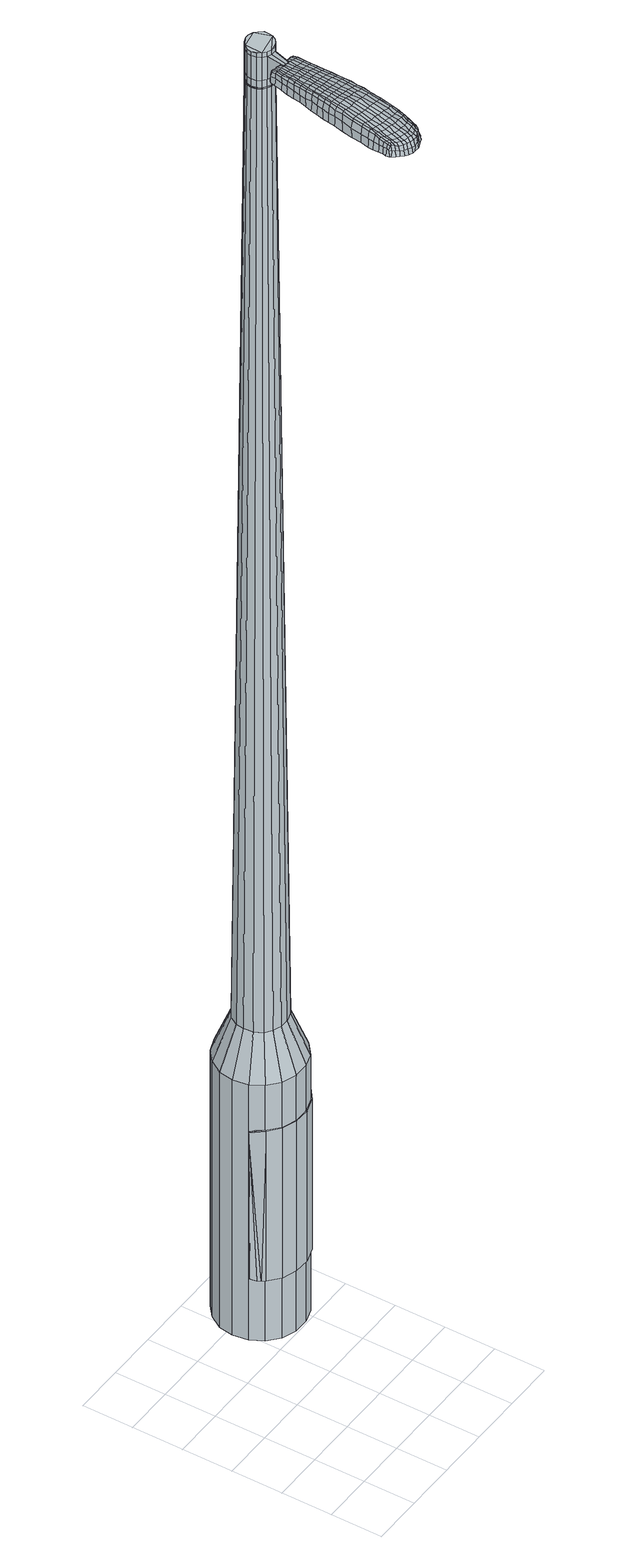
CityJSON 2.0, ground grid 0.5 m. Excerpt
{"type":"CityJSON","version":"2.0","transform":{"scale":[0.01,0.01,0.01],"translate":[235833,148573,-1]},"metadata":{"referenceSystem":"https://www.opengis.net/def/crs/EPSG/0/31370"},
"CityObjects":{
"object1":{"type":"GenericCityObject","attributes":{"cluster":164,"mean_distance_to_centroid":0.146,"new_centroid_x":235834.34,"new_centroid_y":148574.95,"mean_distance_to_camera":6.37,"H1":14.27,"H2":11.28,"Z_final":111.38,"cluster2":14,"proj_x":235830.23,"proj_y":148574.17,"id_line":62840,"bearing_l":169.16,"distance":4.19,"orientation":"left","G_obj":259.16},"geometry":[{"type":"MultiSurface","lod":"2","boundaries":[[[0,1,2,3]],[[1,4,5,2]],[[4,6,7,5]],[[6,8,9,7]],[[8,10,11,9]],[[10,12,13,11]],[[12,14,15,13]],[[14,16,17,15]],[[16,18,19,17]],[[18,20,21,19]],[[20,22,23,21]],[[22,24,25,23]],[[24,26,27,25]],[[26,28,29,27]],[[28,30,31,29]],[[30,32,33,31]],[[32,34,35,33]],[[34,0,3,35]],[[36,37,38,39]],[[38,40,41,42]],[[41,43,42]],[[42,44,45,46]],[[45,47,46]],[[46,48,49,50]],[[49,51,50]],[[42,46,50,38]],[[50,52,39,38]],[[53,36,39]],[[2,5,7,35]],[[7,9,11,15]],[[11,13,15]],[[15,17,19,23]],[[19,21,23]],[[23,25,27,31]],[[27,29,31]],[[15,23,31,7]],[[31,33,35,7]],[[3,2,35]],[[1,0,54,55]],[[0,34,56,54]],[[34,32,57,56]],[[32,30,58,57]],[[30,28,59,58]],[[28,26,60,59]],[[26,24,61,60]],[[24,22,62,61]],[[22,20,63,62]],[[20,18,64,63]],[[18,16,65,64]],[[16,14,66,65]],[[14,12,67,66]],[[12,10,68,67]],[[10,8,69,68]],[[8,6,70,69]],[[6,4,71,70]],[[4,1,55,71]],[[55,54,72,73]],[[54,56,74,72]],[[56,57,75,74]],[[57,58,76,75]],[[58,59,77,76]],[[59,60,78,77]],[[60,61,79,78]],[[61,62,80,79]],[[62,63,81,80]],[[63,64,82,81]],[[64,65,83,82]],[[65,66,84,83]],[[66,67,85,84]],[[67,68,86,85]],[[68,69,87,86]],[[69,70,88,87]],[[70,71,89,88]],[[71,55,73,89]],[[90,91,92,73]],[[93,94,91,90]],[[75,95,94,93]],[[76,96,95,75]],[[77,97,96,76]],[[78,98,97,77]],[[99,100,98,78]],[[101,102,100,99]],[[103,104,102,101]],[[105,106,104,103]],[[107,108,106,105]],[[109,110,108,107]],[[85,111,110,109]],[[112,113,111,85]],[[114,115,113,112]],[[116,117,115,114]],[[118,119,117,116]],[[73,92,119,118]],[[120,121,122,123]],[[124,120,123,125]],[[126,124,125,127]],[[128,126,127,129]],[[130,128,129,131]],[[132,130,131,133]],[[134,132,133,135]],[[136,134,135,137]],[[138,136,137,139]],[[140,138,139,141]],[[142,140,141,143]],[[144,142,143,145]],[[146,144,145,147]],[[148,146,147,149]],[[150,148,149,151]],[[152,150,151,153]],[[72,90,73]],[[72,74,93,90]],[[74,75,93]],[[79,99,78]],[[79,80,101,99]],[[80,81,103,101]],[[81,82,105,103]],[[82,83,107,105]],[[83,84,109,107]],[[84,85,109]],[[86,112,85]],[[86,87,114,112]],[[87,88,116,114]],[[88,89,118,116]],[[89,73,118]],[[154,92,91]],[[155,119,92]],[[155,156,117,119]],[[156,157,115,117]],[[157,158,113,115]],[[158,111,113]],[[159,110,111]],[[159,160,108,110]],[[160,161,106,108]],[[161,162,104,106]],[[162,163,102,104]],[[163,164,100,102]],[[164,98,100]],[[165,94,95]],[[165,154,91,94]],[[39,52,152,166]],[[92,154,167,153]],[[53,39,166,121]],[[154,165,122,167]],[[36,53,121,120]],[[165,95,123,122]],[[37,36,120,124]],[[95,96,125,123]],[[38,37,124,126]],[[96,97,127,125]],[[40,38,126,128]],[[97,98,129,127]],[[41,40,128,130]],[[98,164,131,129]],[[43,41,130,132]],[[164,163,133,131]],[[42,43,132,134]],[[163,162,135,133]],[[44,42,134,136]],[[162,161,137,135]],[[45,44,136,138]],[[161,160,139,137]],[[47,45,138,140]],[[160,159,141,139]],[[46,47,140,142]],[[159,111,143,141]],[[48,46,142,144]],[[111,158,145,143]],[[49,48,144,146]],[[158,157,147,145]],[[51,49,146,148]],[[157,156,149,147]],[[50,51,148,150]],[[156,155,151,149]],[[52,50,150,152]],[[155,92,153,151]],[[152,153,168,169]],[[153,167,170,168]],[[167,122,171,170]],[[122,121,172,171]],[[121,166,173,172]],[[166,152,169,173]],[[174,175,176,177]],[[178,174,177,179]],[[174,178,180,181]],[[175,174,181,182]],[[183,184,185,186]],[[187,183,186,188]],[[183,187,189,190]],[[184,183,190,191]],[[192,193,194,195]],[[196,192,195,197]],[[192,196,198,199]],[[193,192,199,200]],[[201,202,203,204]],[[205,201,204,206]],[[201,205,207,208]],[[202,201,208,209]],[[210,211,212,213]],[[214,210,213,215]],[[210,214,216,217]],[[211,210,217,218]],[[219,220,221,222]],[[223,219,222,224]],[[219,223,225,226]],[[220,219,226,227]],[[228,229,230,231]],[[220,228,231,221]],[[228,220,227,232]],[[229,228,232,233]],[[234,235,236,237]],[[229,234,237,230]],[[234,229,233,238]],[[235,234,238,239]],[[240,178,179,241]],[[235,240,241,236]],[[240,235,239,242]],[[178,240,242,180]],[[243,244,245,246]],[[247,243,246,248]],[[243,247,249,250]],[[244,243,250,251]],[[252,253,254,255]],[[244,252,255,245]],[[252,244,251,256]],[[253,252,256,257]],[[258,259,260,261]],[[253,258,261,254]],[[258,253,257,262]],[[259,258,262,263]],[[264,265,266,267]],[[259,264,267,260]],[[264,259,263,268]],[[265,264,268,269]],[[270,175,182,271]],[[265,270,271,266]],[[270,265,269,272]],[[175,270,272,176]],[[273,274,275,276]],[[277,273,276,278]],[[273,277,279,280]],[[274,273,280,281]],[[282,283,284,285]],[[274,282,285,275]],[[282,274,281,286]],[[283,282,286,287]],[[288,289,290,291]],[[283,288,291,284]],[[288,283,287,292]],[[289,288,292,293]],[[294,187,188,295]],[[289,294,295,290]],[[294,289,293,296]],[[187,294,296,189]],[[297,298,299,300]],[[301,297,300,302]],[[297,301,303,304]],[[298,297,304,305]],[[306,307,308,309]],[[298,306,309,299]],[[306,298,305,310]],[[307,306,310,311]],[[312,313,314,315]],[[307,312,315,308]],[[312,307,311,316]],[[313,312,316,317]],[[318,319,320,321]],[[313,318,321,314]],[[318,313,317,322]],[[319,318,322,323]],[[324,184,191,325]],[[319,324,325,320]],[[324,319,323,326]],[[184,324,326,185]],[[327,213,212,328]],[[329,327,328,330]],[[327,329,331,332]],[[213,327,332,215]],[[333,329,330,334]],[[335,333,334,336]],[[333,335,337,338]],[[329,333,338,331]],[[339,335,336,340]],[[341,339,340,342]],[[339,341,343,344]],[[335,339,344,337]],[[345,341,342,346]],[[347,345,346,348]],[[345,347,349,350]],[[341,345,350,343]],[[351,347,348,352]],[[202,351,352,203]],[[351,202,209,353]],[[347,351,353,349]],[[354,355,200,199]],[[356,354,199,198]],[[354,356,357,358]],[[355,354,358,359]],[[360,361,359,358]],[[362,360,358,357]],[[360,362,363,364]],[[361,360,364,365]],[[366,367,365,364]],[[368,366,364,363]],[[366,368,369,370]],[[367,366,370,371]],[[372,373,371,370]],[[374,372,370,369]],[[372,374,207,205]],[[373,372,205,206]],[[375,376,377,378]],[[277,375,378,279]],[[375,277,278,379]],[[376,375,379,380]],[[381,196,197,382]],[[376,381,382,377]],[[381,376,380,383]],[[196,381,383,198]],[[384,385,386,387]],[[223,384,387,225]],[[384,223,224,388]],[[385,384,388,389]],[[390,391,392,393]],[[385,390,393,386]],[[390,385,389,394]],[[391,390,394,395]],[[396,193,200,397]],[[391,396,397,392]],[[396,391,395,398]],[[193,396,398,194]],[[399,400,401,402]],[[181,399,402,182]],[[399,181,180,403]],[[400,399,403,404]],[[405,406,407,408]],[[400,405,408,401]],[[405,400,404,409]],[[406,405,409,410]],[[411,204,203,412]],[[406,411,412,407]],[[411,406,410,413]],[[204,411,413,206]],[[414,415,416,417]],[[186,414,417,188]],[[414,186,185,418]],[[415,414,418,419]],[[420,208,207,421]],[[415,420,421,416]],[[420,415,419,422]],[[208,420,422,209]],[[423,424,425,426]],[[301,423,426,303]],[[423,301,302,427]],[[424,423,427,428]],[[429,214,215,430]],[[424,429,430,425]],[[429,424,428,431]],[[214,429,431,216]],[[432,433,434,435]],[[247,432,435,249]],[[432,247,248,436]],[[433,432,436,437]],[[438,439,440,441]],[[433,438,441,434]],[[438,433,437,442]],[[439,438,442,443]],[[444,211,218,445]],[[439,444,445,440]],[[444,439,443,446]],[[211,444,446,212]],[[447,448,437,436]],[[246,447,436,248]],[[447,246,245,449]],[[448,447,449,450]],[[451,452,443,442]],[[448,451,442,437]],[[451,448,450,453]],[[452,451,453,454]],[[455,328,212,446]],[[452,455,446,443]],[[455,452,454,456]],[[328,455,456,330]],[[457,458,459,460]],[[304,457,460,305]],[[457,304,303,426]],[[458,457,426,425]],[[461,332,331,462]],[[458,461,462,459]],[[461,458,425,430]],[[332,461,430,215]],[[463,464,450,449]],[[255,463,449,245]],[[463,255,254,465]],[[464,463,465,466]],[[467,468,454,453]],[[464,467,453,450]],[[467,464,466,469]],[[468,467,469,470]],[[471,334,330,456]],[[468,471,456,454]],[[471,468,470,472]],[[334,471,472,336]],[[473,474,475,476]],[[310,473,476,311]],[[473,310,305,460]],[[474,473,460,459]],[[477,338,337,478]],[[474,477,478,475]],[[477,474,459,462]],[[338,477,462,331]],[[479,480,466,465]],[[261,479,465,254]],[[479,261,260,481]],[[480,479,481,482]],[[483,484,470,469]],[[480,483,469,466]],[[483,480,482,485]],[[484,483,485,486]],[[487,340,336,472]],[[484,487,472,470]],[[487,484,486,488]],[[340,487,488,342]],[[489,490,491,492]],[[316,489,492,317]],[[489,316,311,476]],[[490,489,476,475]],[[493,344,343,494]],[[490,493,494,491]],[[493,490,475,478]],[[344,493,478,337]],[[495,496,482,481]],[[267,495,481,260]],[[495,267,266,497]],[[496,495,497,498]],[[499,500,486,485]],[[496,499,485,482]],[[499,496,498,501]],[[500,499,501,502]],[[503,346,342,488]],[[500,503,488,486]],[[503,500,502,504]],[[346,503,504,348]],[[505,506,507,508]],[[322,505,508,323]],[[505,322,317,492]],[[506,505,492,491]],[[509,350,349,510]],[[506,509,510,507]],[[509,506,491,494]],[[350,509,494,343]],[[511,512,498,497]],[[271,511,497,266]],[[511,271,182,402]],[[512,511,402,401]],[[513,514,502,501]],[[512,513,501,498]],[[513,512,401,408]],[[514,513,408,407]],[[515,352,348,504]],[[514,515,504,502]],[[515,514,407,412]],[[352,515,412,203]],[[516,517,419,418]],[[326,516,418,185]],[[516,326,323,508]],[[517,516,508,507]],[[518,353,209,422]],[[517,518,422,419]],[[518,517,507,510]],[[353,518,510,349]],[[519,520,380,379]],[[276,519,379,278]],[[519,276,275,521]],[[520,519,521,522]],[[523,356,198,383]],[[520,523,383,380]],[[523,520,522,524]],[[356,523,524,357]],[[525,526,527,528]],[[226,525,528,227]],[[525,226,225,387]],[[526,525,387,386]],[[529,530,531,532]],[[526,529,532,527]],[[529,526,386,393]],[[530,529,393,392]],[[533,355,359,534]],[[530,533,534,531]],[[533,530,392,397]],[[355,533,397,200]],[[535,536,522,521]],[[285,535,521,275]],[[535,285,284,537]],[[536,535,537,538]],[[539,362,357,524]],[[536,539,524,522]],[[539,536,538,540]],[[362,539,540,363]],[[541,542,543,544]],[[232,541,544,233]],[[541,232,227,528]],[[542,541,528,527]],[[545,546,547,548]],[[542,545,548,543]],[[545,542,527,532]],[[546,545,532,531]],[[549,361,365,550]],[[546,549,550,547]],[[549,546,531,534]],[[361,549,534,359]],[[551,552,538,537]],[[291,551,537,284]],[[551,291,290,553]],[[552,551,553,554]],[[555,368,363,540]],[[552,555,540,538]],[[555,552,554,556]],[[368,555,556,369]],[[557,558,559,560]],[[238,557,560,239]],[[557,238,233,544]],[[558,557,544,543]],[[561,562,563,564]],[[558,561,564,559]],[[561,558,543,548]],[[562,561,548,547]],[[565,367,371,566]],[[562,565,566,563]],[[565,562,547,550]],[[367,565,550,365]],[[567,568,554,553]],[[295,567,553,290]],[[567,295,188,417]],[[568,567,417,416]],[[569,374,369,556]],[[568,569,556,554]],[[569,568,416,421]],[[374,569,421,207]],[[570,571,404,403]],[[242,570,403,180]],[[570,242,239,560]],[[571,570,560,559]],[[572,573,410,409]],[[571,572,409,404]],[[572,571,559,564]],[[573,572,564,563]],[[574,373,206,413]],[[573,574,413,410]],[[574,573,563,566]],[[373,574,566,371]],[[575,576,577,578]],[[578,577,579,580]],[[581,579,577,582]],[[582,577,576,583]],[[584,585,586,587]],[[587,586,588,589]],[[590,588,586,591]],[[591,586,585,592]],[[593,594,595,596]],[[596,595,597,598]],[[599,597,595,600]],[[600,595,594,601]],[[602,603,604,605]],[[605,604,606,607]],[[608,606,604,609]],[[609,604,603,610]],[[611,612,613,614]],[[614,613,615,616]],[[617,615,613,618]],[[618,613,612,619]],[[620,621,622,623]],[[623,622,624,625]],[[626,624,622,627]],[[627,622,621,628]],[[629,630,631,632]],[[632,631,621,620]],[[628,621,631,633]],[[633,631,630,634]],[[635,636,637,638]],[[638,637,630,629]],[[634,630,637,639]],[[639,637,636,640]],[[580,579,641,642]],[[642,641,636,635]],[[640,636,641,643]],[[643,641,579,581]],[[644,645,646,647]],[[647,646,648,649]],[[650,648,646,651]],[[651,646,645,652]],[[653,654,655,656]],[[656,655,645,644]],[[652,645,655,657]],[[657,655,654,658]],[[659,660,661,662]],[[662,661,654,653]],[[658,654,661,663]],[[663,661,660,664]],[[665,666,667,668]],[[668,667,660,659]],[[664,660,667,669]],[[669,667,666,670]],[[583,576,671,672]],[[672,671,666,665]],[[670,666,671,673]],[[673,671,576,575]],[[674,675,676,677]],[[677,676,678,679]],[[680,678,676,681]],[[681,676,675,682]],[[683,684,685,686]],[[686,685,675,674]],[[682,675,685,687]],[[687,685,684,688]],[[689,690,691,692]],[[692,691,684,683]],[[688,684,691,693]],[[693,691,690,694]],[[589,588,695,696]],[[696,695,690,689]],[[694,690,695,697]],[[697,695,588,590]],[[698,699,700,701]],[[701,700,702,703]],[[704,702,700,705]],[[705,700,699,706]],[[707,708,709,710]],[[710,709,699,698]],[[706,699,709,711]],[[711,709,708,712]],[[713,714,715,716]],[[716,715,708,707]],[[712,708,715,717]],[[717,715,714,718]],[[719,720,721,722]],[[722,721,714,713]],[[718,714,721,723]],[[723,721,720,724]],[[592,585,725,726]],[[726,725,720,719]],[[724,720,725,727]],[[727,725,585,584]],[[611,614,728,729]],[[729,728,730,731]],[[732,730,728,733]],[[733,728,614,616]],[[731,730,734,735]],[[735,734,736,737]],[[738,736,734,739]],[[739,734,730,732]],[[737,736,740,741]],[[741,740,742,743]],[[744,742,740,745]],[[745,740,736,738]],[[743,742,746,747]],[[747,746,748,749]],[[750,748,746,751]],[[751,746,742,744]],[[749,748,752,753]],[[753,752,603,602]],[[610,603,752,754]],[[754,752,748,750]],[[601,755,756,600]],[[600,756,757,599]],[[758,757,756,759]],[[759,756,755,760]],[[760,761,762,759]],[[759,762,763,758]],[[764,763,762,765]],[[765,762,761,766]],[[766,767,768,765]],[[765,768,769,764]],[[770,769,768,771]],[[771,768,767,772]],[[772,773,774,771]],[[771,774,775,770]],[[608,775,774,606]],[[606,774,773,607]],[[776,777,778,779]],[[779,778,678,680]],[[679,678,778,780]],[[780,778,777,781]],[[598,597,782,783]],[[783,782,777,776]],[[781,777,782,784]],[[784,782,597,599]],[[785,786,787,788]],[[788,787,624,626]],[[625,624,787,789]],[[789,787,786,790]],[[791,792,793,794]],[[794,793,786,785]],[[790,786,793,795]],[[795,793,792,796]],[[601,594,797,798]],[[798,797,792,791]],[[796,792,797,799]],[[799,797,594,593]],[[800,801,802,803]],[[803,802,582,583]],[[581,582,802,804]],[[804,802,801,805]],[[806,807,808,809]],[[809,808,801,800]],[[805,801,808,810]],[[810,808,807,811]],[[602,605,812,813]],[[813,812,807,806]],[[811,807,812,814]],[[814,812,605,607]],[[815,816,817,818]],[[818,817,587,589]],[[584,587,817,819]],[[819,817,816,820]],[[608,609,821,822]],[[822,821,816,815]],[[820,816,821,823]],[[823,821,609,610]],[[824,825,702,826]],[[826,702,704]],[[703,702,827]],[[827,702,825,828]],[[616,615,829,830]],[[830,829,825,824]],[[828,825,829,831]],[[831,829,615,617]],[[832,833,648,834]],[[834,648,650]],[[649,648,835]],[[648,833,835]],[[836,837,838,839]],[[839,838,833,832]],[[835,833,838,840]],[[840,838,837,841]],[[619,612,842,843]],[[843,842,837,836]],[[841,837,842,844]],[[844,842,612,611]],[[845,846,835]],[[835,846,647,649]],[[644,647,846,847]],[[847,846,845,848]],[[841,849,850,840]],[[840,850,845,835]],[[848,845,850,851]],[[851,850,849,852]],[[611,729,853,844]],[[844,853,849,841]],[[852,849,853,854]],[[854,853,729,731]],[[855,856,857,858]],[[858,857,705,706]],[[704,705,857,826]],[[826,857,856,824]],[[732,733,859,860]],[[860,859,856,855]],[[824,856,859,830]],[[830,859,733,616]],[[848,861,862,847]],[[847,862,656,644]],[[653,656,862,863]],[[863,862,861,864]],[[852,865,866,851]],[[851,866,861,848]],[[864,861,866,867]],[[867,866,865,868]],[[731,735,869,854]],[[854,869,865,852]],[[868,865,869,870]],[[870,869,735,737]],[[871,872,873,874]],[[874,873,711,712]],[[706,711,873,858]],[[858,873,872,855]],[[738,739,875,876]],[[876,875,872,871]],[[855,872,875,860]],[[860,875,739,732]],[[864,877,878,863]],[[863,878,662,653]],[[659,662,878,879]],[[878,877,879]],[[868,880,881,867]],[[867,881,877,864]],[[879,877,881,882]],[[882,881,880,883]],[[737,741,884,870]],[[870,884,880,868]],[[883,880,884,885]],[[885,884,741,743]],[[886,887,888,889]],[[889,888,717,718]],[[712,717,888,874]],[[874,888,887,871]],[[744,745,890,891]],[[891,890,887,886]],[[871,887,890,876]],[[876,890,745,738]],[[892,893,879]],[[879,893,668,659]],[[665,668,893,894]],[[894,893,892,895]],[[883,896,897,882]],[[882,897,892,879]],[[895,892,897,898]],[[898,897,896,899]],[[743,747,900,885]],[[885,900,896,883]],[[899,896,900,901]],[[901,900,747,749]],[[902,903,904,905]],[[905,904,723,724]],[[718,723,904,889]],[[889,904,903,886]],[[750,751,906,907]],[[907,906,903,902]],[[886,903,906,891]],[[891,906,751,744]],[[895,908,909,894]],[[894,909,672,665]],[[583,672,909,803]],[[803,909,908,800]],[[899,910,911,898]],[[898,911,908,895]],[[800,908,911,809]],[[809,911,910,806]],[[749,753,912,901]],[[901,912,910,899]],[[806,910,912,813]],[[813,912,753,602]],[[820,913,914,819]],[[819,914,727,584]],[[724,727,914,905]],[[905,914,913,902]],[[610,754,915,823]],[[823,915,913,820]],[[902,913,915,907]],[[907,915,754,750]],[[781,916,917,780]],[[780,917,677,679]],[[674,677,917,918]],[[918,917,916,919]],[[599,757,920,784]],[[784,920,916,781]],[[919,916,920,921]],[[921,920,757,758]],[[922,923,924,925]],[[925,924,627,628]],[[626,627,924,788]],[[788,924,923,785]],[[926,927,928,929]],[[929,928,923,922]],[[785,923,928,794]],[[794,928,927,791]],[[760,755,930,931]],[[931,930,927,926]],[[791,927,930,798]],[[798,930,755,601]],[[919,932,933,918]],[[918,933,686,674]],[[683,686,933,934]],[[934,933,932,935]],[[758,763,936,921]],[[921,936,932,919]],[[935,932,936,937]],[[937,936,763,764]],[[938,939,940,941]],[[941,940,633,634]],[[628,633,940,925]],[[925,940,939,922]],[[942,943,944,945]],[[945,944,939,938]],[[922,939,944,929]],[[929,944,943,926]],[[766,761,946,947]],[[947,946,943,942]],[[926,943,946,931]],[[931,946,761,760]],[[935,948,949,934]],[[934,949,692,683]],[[689,692,949,950]],[[950,949,948,951]],[[764,769,952,937]],[[937,952,948,935]],[[951,948,952,953]],[[953,952,769,770]],[[954,955,956,957]],[[957,956,639,640]],[[634,639,956,941]],[[941,956,955,938]],[[958,959,960,961]],[[961,960,955,954]],[[938,955,960,945]],[[945,960,959,942]],[[772,767,962,963]],[[963,962,959,958]],[[942,959,962,947]],[[947,962,767,766]],[[951,964,965,950]],[[950,965,696,689]],[[589,696,965,818]],[[818,965,964,815]],[[770,775,966,953]],[[953,966,964,951]],[[815,964,966,822]],[[822,966,775,608]],[[805,967,968,804]],[[804,968,643,581]],[[640,643,968,957]],[[957,968,967,954]],[[811,969,970,810]],[[810,970,967,805]],[[954,967,970,961]],[[961,970,969,958]],[[607,773,971,814]],[[814,971,969,811]],[[958,969,971,963]],[[963,971,773,772]],[[575,578,177,176]],[[578,580,179,177]],[[590,591,190,189]],[[591,592,191,190]],[[593,596,195,194]],[[596,598,197,195]],[[617,618,217,216]],[[618,619,218,217]],[[620,623,222,221]],[[623,625,224,222]],[[629,632,231,230]],[[632,620,221,231]],[[635,638,237,236]],[[638,629,230,237]],[[580,642,241,179]],[[642,635,236,241]],[[650,651,250,249]],[[651,652,251,250]],[[652,657,256,251]],[[657,658,257,256]],[[658,663,262,257]],[[663,664,263,262]],[[664,669,268,263]],[[669,670,269,268]],[[670,673,272,269]],[[673,575,176,272]],[[680,681,280,279]],[[681,682,281,280]],[[682,687,286,281]],[[687,688,287,286]],[[688,693,292,287]],[[693,694,293,292]],[[694,697,296,293]],[[697,590,189,296]],[[698,701,300,299]],[[701,703,302,300]],[[707,710,309,308]],[[710,698,299,309]],[[713,716,315,314]],[[716,707,308,315]],[[719,722,321,320]],[[722,713,314,321]],[[592,726,325,191]],[[726,719,320,325]],[[776,779,378,377]],[[779,680,279,378]],[[598,783,382,197]],[[783,776,377,382]],[[625,789,388,224]],[[789,790,389,388]],[[790,795,394,389]],[[795,796,395,394]],[[796,799,398,395]],[[799,593,194,398]],[[703,827,427,302]],[[827,828,428,427]],[[828,831,431,428]],[[831,617,216,431]],[[832,834,435,434]],[[834,650,249,435]],[[836,839,441,440]],[[839,832,434,441]],[[619,843,445,218]],[[843,836,440,445]],[[972,973,974,975]],[[976,977,975,974]],[[978,979,980,981]],[[982,983,984,985]],[[973,986,987,974]],[[988,976,974,987]],[[989,978,981,990]],[[991,992,983,982]],[[986,993,994,987]],[[994,995,988,987]],[[996,989,990,997]],[[998,992,991,999]],[[993,1000,1001,994]],[[1001,1002,995,994]],[[1003,996,997,1004]],[[1005,998,999,1006]],[[1007,1008,1009,1010]],[[1011,1012,1008,1007]],[[1011,1013,1014,1012]],[[1013,1015,1016,1014]],[[1017,1018,1019,1020]],[[1021,1022,1018,1017]],[[1023,1024,1022,1021]],[[1025,1026,1024,1023]],[[1020,1009,1008,1017]],[[1017,1008,1012,1021]],[[1012,1014,1023,1021]],[[1014,1016,1025,1023]],[[981,980,977,976]],[[990,981,976,988]],[[995,997,990,988]],[[1002,1004,997,995]],[[982,985,979,978]],[[991,982,978,989]],[[999,991,989,996]],[[1006,999,996,1003]],[[983,1007,1010,984]],[[992,1011,1007,983]],[[1013,1011,992,998]],[[1015,1013,998,1005]],[[1027,1028,1029,1030]],[[1029,1031,1032,1033]],[[1029,1033,1034,1035]],[[1029,1035,1030]],[[1036,1027,1030,1037]],[[1038,1037,1030,1039]],[[1040,1039,1030]],[[1041,1029,1028,1042]],[[1043,1041,1042,1044]],[[1045,1043,1044,1046]],[[1047,1045,1046,1048]],[[1049,1047,1048,1050]],[[1050,1051,1052,1053]],[[1050,1053,1054,1055]],[[1050,1055,1056,1057]],[[1056,1058,1059,1060]],[[1056,1060,1061,1062]],[[1056,1062,1057]],[[1050,1057,1049]],[[1063,1064,1028,1027]],[[1065,1066,1031,1029]],[[1067,1068,1040,1030]],[[1064,1069,1042,1028]],[[1070,1065,1029,1041]],[[1069,1071,1044,1042]],[[1072,1070,1041,1043]],[[1071,1073,1046,1044]],[[1074,1072,1043,1045]],[[1073,1075,1048,1046]],[[1076,1074,1045,1047]],[[1075,1077,1050,1048]],[[1078,1076,1047,1049]],[[1077,1079,1051,1050]],[[1080,1081,1058,1056]],[[1082,1078,1049,1057]],[[1052,1051,1079,1083]],[[1053,1052,1083,1084]],[[1054,1053,1084,1085]],[[1055,1054,1085,1086]],[[1056,1055,1086,1080]],[[1087,1063,1027,1036]],[[1088,1087,1036,1037]],[[1089,1088,1037,1038]],[[1090,1089,1038,1039]],[[1068,1090,1039,1040]],[[1032,1031,1066,1091]],[[1059,1058,1081,1092]],[[1033,1032,1091,1093]],[[1034,1033,1093,1094]],[[1035,1034,1094,1095]],[[1030,1035,1095,1067]],[[1060,1059,1092,1096]],[[1061,1060,1096,1097]],[[1062,1061,1097,1098]],[[1057,1062,1098,1082]]]}]}
},
"vertices":[
[128,152,384],[114,157,384],[114,157,96],[128,152,96],[103,167,384],[103,167,96],[96,179,384],[96,179,96],[94,194,384],[94,194,96],[96,208,384],[96,208,96],[104,221,384],[104,221,96],[115,230,384],[115,230,96],[129,235,384],[129,235,96],[144,235,384],[144,235,96],[158,230,384],[158,230,96],[169,220,384],[169,220,96],[176,207,384],[176,207,96],[178,193,384],[178,193,96],[175,178,384],[175,178,96],[168,166,384],[168,166,96],[156,156,384],[156,156,96],[143,152,384],[143,152,96],[142,182,1524],[146,185,1524],[148,189,1524],[133,180,1524],[149,193,1524],[149,198,1524],[143,205,1524],[146,202,1524],[138,207,1524],[134,207,1524],[126,202,1524],[129,205,1524],[123,198,1524],[122,194,1524],[125,185,1524],[123,189,1524],[129,182,1524],[138,180,1524],[131,169,429],[123,172,429],[140,169,429],[148,171,429],[155,177,429],[159,184,429],[161,193,429],[160,202,429],[155,209,429],[149,215,429],[141,218,429],[132,218,429],[124,215,429],[117,210,429],[112,202,429],[111,194,429],[112,185,429],[116,177,429],[133,180,1483],[129,182,1483],[138,180,1483],[142,182,1483],[146,185,1483],[148,189,1483],[149,193,1483],[149,198,1483],[146,202,1483],[143,205,1483],[138,207,1483],[134,207,1483],[129,205,1483],[126,202,1483],[123,198,1483],[122,194,1483],[123,189,1483],[125,185,1483],[133,181,1483],[133,181,1485],[129,182,1485],[138,181,1483],[138,181,1485],[142,182,1485],[146,185,1485],[148,189,1485],[149,193,1485],[148,198,1483],[148,198,1485],[146,201,1483],[146,201,1485],[142,204,1483],[142,204,1485],[138,206,1483],[138,206,1485],[134,206,1483],[134,206,1485],[130,205,1483],[130,205,1485],[126,202,1485],[124,198,1483],[124,198,1485],[123,194,1483],[123,194,1485],[124,189,1483],[124,189,1485],[126,185,1483],[126,185,1485],[142,182,1519],[138,180,1519],[138,180,1493],[142,182,1493],[146,185,1519],[146,185,1493],[148,189,1519],[148,189,1493],[149,193,1519],[149,193,1493],[149,198,1519],[149,198,1493],[146,202,1519],[146,202,1493],[143,205,1519],[143,205,1493],[138,207,1519],[138,207,1493],[134,207,1519],[134,207,1493],[129,205,1519],[129,205,1493],[126,202,1519],[126,202,1493],[123,198,1519],[123,198,1493],[122,194,1519],[122,194,1493],[123,189,1519],[123,189,1493],[125,185,1519],[125,185,1493],[129,182,1519],[129,182,1493],[133,180,1485],[125,185,1485],[123,189,1485],[122,194,1485],[123,198,1485],[129,205,1485],[134,207,1485],[138,207,1485],[143,205,1485],[146,202,1485],[149,198,1485],[138,180,1485],[133,180,1519],[133,180,1493],[127,162,1513],[127,162,1518],[130,162,1513],[133,161,1513],[133,161,1518],[130,162,1518],[97,93,1519],[98,100,1518],[97,99,1509],[95,92,1510],[95,84,1519],[93,83,1510],[96,85,1526],[98,93,1525],[100,100,1525],[134,85,1519],[135,92,1518],[134,94,1525],[133,86,1525],[133,77,1519],[132,78,1526],[134,75,1510],[136,84,1510],[137,91,1509],[103,16,1519],[100,17,1519],[100,16,1513],[103,16,1513],[108,17,1519],[108,16,1513],[108,18,1524],[104,18,1524],[100,19,1524],[117,89,1530],[119,96,1529],[115,97,1529],[114,90,1530],[116,80,1531],[112,81,1531],[119,80,1530],[121,89,1530],[122,96,1529],[132,169,1512],[130,169,1512],[129,168,1517],[132,167,1517],[135,168,1512],[135,167,1517],[135,167,1506],[132,168,1506],[129,168,1506],[87,34,1519],[87,38,1519],[86,37,1512],[85,34,1512],[87,32,1518],[86,31,1512],[88,32,1522],[88,34,1523],[88,38,1524],[87,42,1519],[88,48,1519],[86,47,1512],[86,42,1512],[89,43,1524],[90,48,1525],[89,54,1519],[90,62,1519],[89,61,1511],[87,53,1511],[90,54,1526],[92,62,1526],[92,73,1519],[91,72,1510],[94,73,1526],[115,164,1513],[113,157,1513],[114,158,1518],[116,165,1517],[116,170,1512],[117,169,1516],[115,169,1506],[113,164,1507],[111,156,1507],[111,150,1514],[109,142,1515],[110,143,1520],[112,150,1519],[109,149,1507],[108,142,1507],[107,135,1515],[105,128,1516],[107,129,1522],[109,136,1521],[106,134,1508],[104,127,1508],[104,121,1517],[102,114,1517],[103,114,1524],[105,121,1523],[102,120,1508],[100,113,1509],[100,107,1518],[102,107,1524],[98,106,1509],[122,27,1519],[123,30,1519],[122,31,1524],[121,27,1523],[121,25,1518],[120,25,1522],[122,23,1512],[123,26,1512],[124,29,1512],[124,35,1519],[126,40,1519],[125,41,1525],[123,35,1524],[125,33,1512],[127,39,1512],[127,46,1519],[129,54,1519],[128,55,1526],[126,47,1526],[128,45,1511],[130,52,1511],[131,65,1519],[130,66,1526],[132,64,1510],[144,158,1513],[143,151,1513],[144,150,1507],[145,157,1507],[145,164,1512],[146,163,1506],[144,163,1516],[143,159,1517],[142,152,1518],[142,144,1514],[141,136,1515],[143,135,1507],[143,142,1507],[141,145,1519],[140,137,1520],[140,129,1515],[140,121,1516],[141,120,1508],[142,127,1508],[139,130,1521],[138,122,1522],[139,114,1517],[138,107,1517],[139,105,1509],[140,112,1508],[137,115,1523],[136,108,1524],[137,99,1518],[138,98,1509],[135,101,1524],[131,162,1519],[128,163,1519],[130,155,1520],[127,155,1520],[132,154,1520],[134,162,1519],[128,147,1522],[126,148,1522],[127,140,1523],[124,141,1523],[130,140,1523],[131,147,1521],[125,133,1524],[123,133,1524],[124,126,1525],[121,126,1525],[127,125,1525],[129,132,1524],[123,118,1526],[120,119,1526],[121,111,1527],[118,112,1527],[125,110,1527],[126,118,1526],[120,104,1528],[117,104,1528],[123,103,1528],[104,21,1527],[101,22,1527],[108,21,1526],[109,26,1527],[105,25,1528],[102,26,1528],[106,32,1529],[103,32,1529],[111,32,1528],[112,39,1530],[108,39,1530],[104,40,1530],[109,46,1531],[105,47,1531],[113,46,1530],[115,55,1531],[111,55,1531],[107,56,1531],[113,68,1531],[110,68,1531],[117,67,1531],[119,23,1518],[117,21,1519],[118,20,1513],[120,22,1513],[119,24,1523],[117,22,1523],[112,19,1519],[113,18,1513],[112,20,1524],[88,30,1518],[89,27,1518],[90,28,1523],[89,31,1523],[86,29,1513],[88,26,1513],[91,24,1519],[93,21,1519],[94,22,1524],[91,25,1523],[90,23,1513],[93,20,1513],[96,19,1519],[97,20,1524],[96,18,1513],[100,93,1528],[102,93,1528],[103,100,1528],[102,100,1527],[98,85,1528],[100,84,1529],[104,92,1529],[108,91,1530],[109,98,1529],[106,99,1528],[103,83,1529],[106,82,1530],[111,91,1530],[112,98,1529],[109,82,1531],[132,87,1528],[129,87,1529],[128,79,1529],[130,78,1528],[133,94,1527],[130,94,1528],[125,88,1529],[124,79,1530],[127,95,1528],[144,166,1512],[142,167,1512],[141,166,1517],[143,165,1517],[145,165,1506],[143,166,1506],[139,167,1512],[138,166,1517],[139,166,1506],[118,171,1512],[119,171,1512],[119,170,1506],[117,171,1506],[118,170,1517],[120,170,1517],[122,171,1512],[124,170,1512],[124,169,1506],[121,170,1506],[122,169,1517],[124,169,1517],[127,170,1512],[127,169,1506],[127,168,1517],[117,165,1519],[119,164,1519],[115,158,1520],[117,157,1520],[121,164,1519],[123,164,1519],[119,157,1520],[122,156,1520],[126,163,1519],[124,156,1520],[142,160,1519],[140,160,1519],[139,153,1520],[141,152,1520],[137,161,1519],[136,153,1520],[114,150,1521],[115,150,1521],[112,143,1522],[114,143,1522],[118,149,1521],[120,149,1521],[116,142,1522],[119,142,1523],[123,148,1522],[121,141,1523],[140,145,1521],[138,145,1521],[137,138,1522],[139,138,1522],[135,146,1521],[134,139,1522],[110,136,1523],[112,135,1523],[108,129,1524],[110,128,1524],[114,135,1523],[117,134,1524],[113,128,1525],[116,127,1525],[120,134,1524],[118,127,1525],[138,130,1523],[136,131,1523],[135,123,1524],[137,123,1524],[132,131,1524],[131,124,1525],[107,121,1525],[108,121,1525],[105,114,1526],[107,114,1526],[111,121,1526],[114,120,1526],[109,113,1527],[112,113,1527],[117,119,1526],[115,112,1527],[136,116,1525],[134,116,1525],[133,109,1526],[135,108,1526],[130,117,1526],[129,110,1527],[103,107,1527],[105,107,1527],[108,106,1527],[111,106,1528],[114,105,1528],[134,101,1527],[131,102,1527],[128,102,1528],[119,26,1525],[117,25,1525],[120,30,1526],[118,28,1526],[113,23,1526],[114,27,1527],[89,33,1525],[90,31,1525],[91,34,1526],[89,36,1525],[92,28,1525],[94,25,1526],[95,29,1527],[92,32,1526],[97,23,1526],[98,28,1527],[122,35,1526],[119,34,1527],[123,41,1527],[121,40,1528],[115,32,1528],[117,39,1529],[90,42,1526],[91,40,1527],[92,46,1528],[91,48,1527],[93,38,1527],[96,35,1528],[97,42,1529],[94,44,1528],[99,34,1528],[101,41,1530],[125,47,1528],[122,46,1529],[126,55,1528],[124,55,1529],[118,46,1529],[120,54,1530],[92,54,1528],[93,52,1528],[95,61,1529],[93,62,1528],[96,51,1529],[99,49,1530],[100,58,1530],[97,59,1530],[102,48,1530],[104,57,1531],[128,67,1529],[126,67,1529],[122,67,1530],[95,73,1528],[97,72,1529],[100,71,1530],[103,70,1530],[106,69,1531],[98,98,1509],[100,99,1518],[99,92,1518],[97,91,1509],[97,84,1519],[95,83,1510],[98,85,1525],[100,93,1525],[102,100,1525],[132,94,1525],[134,93,1518],[132,86,1518],[131,87,1525],[131,77,1519],[130,78,1525],[132,75,1510],[134,84,1509],[135,91,1509],[100,18,1513],[100,19,1519],[104,19,1519],[104,18,1513],[107,19,1519],[107,18,1513],[107,20,1524],[104,20,1524],[101,21,1524],[115,97,1528],[118,96,1528],[117,89,1529],[114,90,1529],[115,80,1529],[112,81,1529],[119,79,1529],[121,88,1529],[122,95,1528],[129,166,1516],[129,167,1512],[132,166,1512],[132,165,1516],[135,166,1512],[134,165,1516],[135,165,1506],[132,165,1506],[129,166,1506],[88,37,1512],[89,38,1519],[89,34,1518],[87,34,1512],[89,32,1518],[88,32,1512],[90,33,1522],[90,35,1523],[90,38,1523],[88,47,1512],[90,48,1519],[89,42,1519],[88,41,1512],[91,43,1524],[91,48,1525],[90,60,1511],[92,61,1519],[91,54,1519],[89,53,1511],[92,54,1525],[94,62,1526],[94,72,1519],[93,71,1510],[96,73,1526],[116,157,1518],[115,156,1513],[117,164,1513],[118,164,1517],[118,169,1512],[119,168,1515],[117,168,1506],[115,163,1506],[113,156,1507],[112,142,1520],[111,142,1514],[113,149,1514],[114,150,1519],[111,148,1507],[109,141,1507],[109,128,1522],[107,127,1516],[109,135,1515],[111,135,1521],[108,134,1508],[106,127,1508],[105,114,1523],[104,113,1517],[105,120,1516],[107,121,1522],[104,119,1508],[102,112,1508],[102,106,1517],[104,107,1524],[100,105,1509],[120,31,1523],[121,31,1519],[120,28,1518],[119,28,1523],[119,26,1518],[118,26,1522],[120,25,1512],[121,26,1512],[122,29,1512],[123,42,1525],[124,41,1519],[122,35,1519],[121,36,1524],[123,34,1512],[125,39,1512],[126,55,1526],[127,54,1519],[125,46,1519],[124,47,1525],[126,45,1511],[128,53,1511],[129,65,1519],[128,67,1526],[130,64,1510],[142,150,1507],[141,151,1513],[142,159,1513],[143,157,1506],[143,164,1512],[144,163,1506],[142,163,1515],[142,159,1517],[140,152,1518],[141,135,1507],[139,136,1514],[140,144,1514],[141,142,1507],[139,145,1519],[138,137,1520],[139,120,1508],[138,121,1516],[139,129,1515],[140,127,1508],[137,130,1521],[136,123,1522],[137,105,1508],[136,107,1517],[137,114,1516],[138,113,1508],[135,115,1522],[134,108,1523],[135,100,1517],[136,98,1509],[133,101,1524],[131,161,1518],[128,162,1518],[129,154,1519],[127,155,1519],[132,154,1519],[134,161,1518],[128,147,1520],[125,147,1520],[127,140,1521],[124,140,1521],[130,139,1521],[131,146,1520],[125,132,1523],[123,133,1523],[124,125,1524],[121,126,1524],[127,124,1524],[128,132,1523],[123,118,1525],[120,118,1525],[121,110,1526],[118,111,1526],[124,110,1526],[126,117,1525],[120,103,1527],[117,104,1527],[123,103,1527],[101,23,1526],[104,22,1526],[108,23,1525],[109,26,1526],[105,26,1526],[102,27,1526],[103,33,1528],[106,32,1528],[110,32,1527],[112,39,1528],[108,39,1529],[104,40,1529],[106,47,1530],[109,46,1530],[113,46,1529],[115,55,1530],[111,55,1530],[107,56,1530],[110,68,1530],[113,68,1530],[117,67,1530],[117,22,1513],[116,23,1518],[118,24,1518],[119,23,1512],[118,26,1523],[116,24,1523],[112,21,1519],[112,20,1513],[112,22,1523],[91,29,1523],[90,28,1518],[89,30,1518],[90,31,1523],[88,30,1512],[89,28,1512],[95,24,1523],[95,23,1519],[92,25,1519],[93,27,1523],[92,25,1513],[94,22,1513],[97,21,1519],[98,22,1524],[97,20,1513],[104,99,1527],[102,92,1527],[101,93,1527],[103,100,1526],[99,84,1527],[101,84,1528],[109,98,1528],[108,91,1528],[105,92,1528],[106,99,1527],[103,83,1528],[106,82,1529],[111,90,1529],[112,97,1528],[109,81,1529],[127,79,1528],[129,87,1527],[130,87,1527],[129,79,1527],[131,94,1526],[130,94,1527],[125,88,1528],[123,79,1528],[126,95,1527],[141,164,1516],[142,164,1512],[142,164,1516],[143,163,1506],[142,163,1506],[138,165,1512],[138,164,1516],[139,164,1506],[118,168,1506],[119,169,1512],[117,169,1506],[119,168,1516],[123,167,1506],[124,168,1512],[121,168,1512],[121,168,1506],[122,167,1516],[124,167,1516],[127,167,1512],[126,167,1506],[127,166,1516],[119,164,1518],[118,164,1518],[116,157,1519],[117,157,1519],[123,163,1518],[121,163,1518],[119,156,1519],[122,156,1519],[126,162,1518],[124,155,1519],[139,152,1519],[140,159,1518],[141,159,1518],[140,152,1519],[137,160,1518],[136,153,1519],[115,149,1520],[115,150,1520],[113,142,1521],[114,142,1521],[120,148,1520],[118,149,1520],[116,142,1521],[119,141,1521],[123,148,1520],[121,141,1521],[137,138,1521],[138,145,1520],[139,145,1520],[138,137,1521],[135,146,1520],[133,138,1521],[112,135,1522],[111,135,1522],[110,128,1523],[117,134,1522],[114,134,1522],[113,127,1523],[116,127,1524],[120,133,1523],[118,126,1524],[134,123,1523],[136,130,1522],[137,130,1522],[136,123,1523],[132,131,1522],[131,124,1523],[109,120,1524],[108,121,1524],[106,114,1525],[107,113,1525],[114,119,1525],[111,120,1524],[110,113,1525],[113,112,1526],[117,119,1525],[115,112,1526],[132,108,1525],[133,116,1524],[135,115,1524],[133,108,1525],[130,116,1524],[128,109,1525],[106,106,1526],[104,107,1526],[111,105,1527],[108,106,1526],[114,104,1527],[131,101,1526],[132,101,1526],[127,102,1526],[116,26,1524],[118,28,1524],[119,31,1525],[117,29,1525],[112,24,1525],[113,28,1525],[92,35,1525],[92,31,1524],[91,33,1524],[91,37,1525],[96,30,1526],[95,26,1525],[93,29,1524],[93,32,1525],[98,24,1525],[99,28,1526],[119,34,1526],[120,36,1526],[122,41,1526],[120,41,1527],[115,33,1526],[116,40,1527],[93,46,1527],[92,40,1526],[91,42,1526],[92,48,1526],[98,43,1528],[97,36,1527],[94,38,1526],[95,44,1527],[100,34,1527],[101,41,1528],[121,47,1527],[123,47,1527],[125,55,1527],[123,55,1528],[117,46,1528],[119,55,1529],[96,61,1528],[94,53,1527],[93,54,1527],[95,61,1527],[101,58,1529],[99,49,1529],[96,51,1528],[98,59,1528],[102,48,1529],[104,57,1530],[125,67,1528],[127,67,1528],[121,67,1529],[98,72,1528],[97,73,1528],[103,70,1529],[101,71,1529],[107,69,1530],[117,168,1508],[124,167,1508],[116,135,1509],[109,137,1509],[112,114,1510],[103,116,1510],[103,76,1512],[94,77,1512],[98,95,1511],[107,93,1511],[100,58,1513],[98,45,1514],[89,46,1514],[91,60,1513],[130,166,1508],[124,134,1509],[120,113,1510],[113,74,1512],[116,92,1511],[109,56,1513],[107,43,1514],[137,165,1508],[132,132,1509],[129,111,1510],[122,72,1512],[125,90,1511],[115,41,1514],[118,54,1513],[144,163,1508],[140,131,1509],[137,109,1510],[131,70,1512],[134,88,1511],[124,40,1514],[128,53,1513],[96,31,1514],[96,26,1514],[89,28,1514],[88,33,1514],[104,30,1514],[103,25,1514],[112,28,1514],[110,24,1514],[121,27,1514],[117,22,1514],[98,21,1515],[101,18,1515],[100,18,1515],[94,22,1515],[102,20,1515],[102,17,1515],[107,20,1515],[103,17,1515],[111,19,1515],[104,17,1515],[170,168,334],[168,164,334],[168,164,165],[176,176,171],[170,168,165],[172,171,165],[174,173,166],[175,175,167],[176,176,169],[172,171,334],[174,173,333],[175,175,332],[176,176,331],[176,176,328],[157,155,165],[157,155,334],[142,150,165],[142,150,334],[127,151,165],[127,151,334],[113,156,165],[113,156,334],[102,165,165],[102,165,334],[100,169,334],[98,172,334],[96,175,333],[95,177,332],[95,178,331],[95,178,328],[100,169,165],[95,178,171],[95,178,169],[95,177,167],[96,175,166],[98,172,165],[168,169,334],[166,166,334],[166,166,165],[168,169,165],[173,178,171],[173,178,328],[155,157,334],[155,157,165],[142,153,334],[142,153,165],[128,153,334],[128,153,165],[115,158,334],[115,158,165],[104,167,334],[104,167,165],[102,170,334],[97,179,328],[97,179,171],[102,170,165],[100,174,334],[99,176,333],[98,178,332],[97,179,331],[170,172,334],[171,175,333],[172,176,332],[173,177,331],[170,172,165],[97,179,169],[171,175,166],[172,176,167],[173,177,169],[98,178,167],[99,176,166],[100,174,165]
]}
